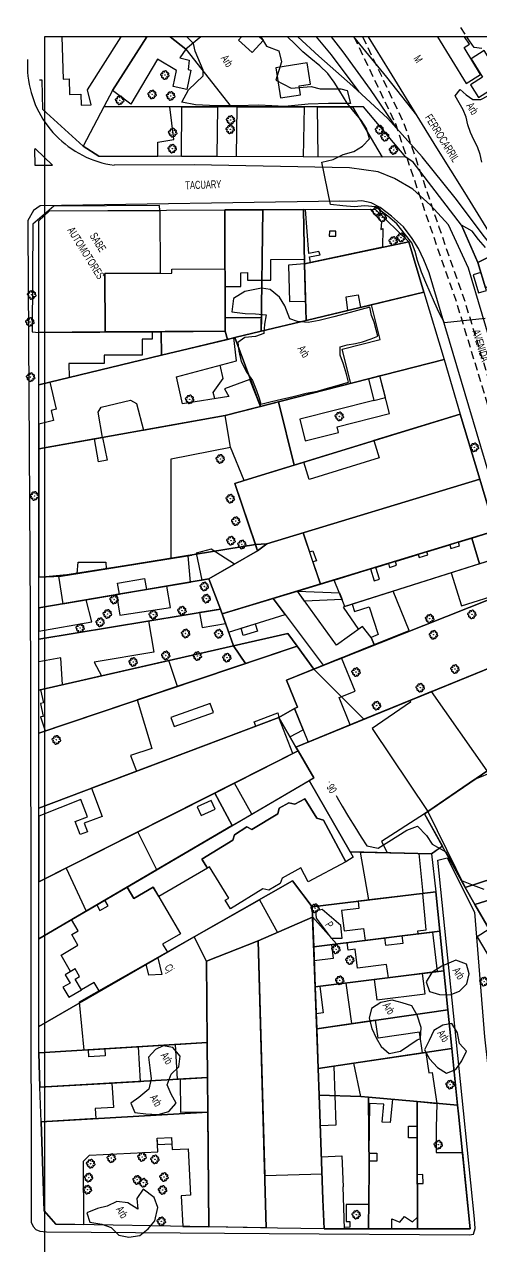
# Model space of a CAD drawing. Header units: millimetres. Extents: x 438774 to 440085, y 7202522 to 7203572.
# Drawn here: x 438777.4 to 438891.7, y 7203254.6 to 7203560 of the extents above; entities that cross this region are included whole.
import ezdxf

# ---------------------------------------------------------------- set-up
doc = ezdxf.new("R2010")
doc.units = ezdxf.units.MM
doc.linetypes.add('00', pattern=[10, 0, -10])
doc.linetypes.add('06', pattern=[3, 2, -1])
for name, color, linetype in [('0211', 255, 'Continuous'), ('0505', 1, 'Continuous'), ('0506', 1, 'Continuous'), ('0603', 1, 'Continuous'), ('0604', 7, 'Continuous'), ('0611', 30, 'Continuous'), ('0612', 7, 'Continuous'), ('0625', 7, 'Continuous'), ('0626', 7, 'Continuous'), ('0703', 6, 'Continuous'), ('0705', 242, 'Continuous'), ('0707', 7, 'Continuous'), ('0801', 10, 'Continuous'), ('0803', 160, 'Continuous'), ('0804', 170, 'Continuous'), ('0821', 10, 'Continuous'), ('0822', 7, 'Continuous'), ('0845', 10, 'Continuous'), ('0857', 255, 'Continuous'), ('0858', 7, 'Continuous'), ('1002', 3, 'Continuous'), ('1005', 3, 'Continuous'), ('1006', 3, 'Continuous'), ('1007', 3, 'Continuous'), ('curso de agua', 4, 'Continuous')]:
    doc.layers.add(name, color=color, linetype=linetype)
doc.styles.add('02', font='swissc.ttf')
doc.styles.get("Standard").update_dxf_attribs({"font": 'Arial.ttf'})
doc.linetypes.add('03', pattern='A,5,0,["I",Standard,S=2,R=0,X=0,Y=-1],0.1', length=5.1)

# ---------------------------------------------------------------- blocks, each defined once
blk = doc.blocks.new('09')
for p, q in [((-0.04, 0.01), (0.04, 0.01)), ((-0.02, 0.03), (0.02, 0.03)), ((0, 0.05), (0, 0.05)), ((-0.04, -0.01), (0.04, -0.01)), ((-0.02, -0.03), (0.02, -0.03))]:
    blk.add_line(p, q)
for points in [[(-0.61, 0.39), (-0.76, 0.34), (-0.88, 0.27), (-0.97, 0.13), (-1, 0), (-0.96, -0.15), (-0.88, -0.26), (-0.83, -0.31), (-0.73, -0.36), (-0.58, -0.38)], [(-0.12, 0.67), (-0.2, 0.77), (-0.32, 0.84), (-0.46, 0.87), (-0.62, 0.83), (-0.74, 0.77), (-0.81, 0.63), (-0.83, 0.49), (-0.83, 0.42), (-0.79, 0.32), (-0.69, 0.22), (-0.62, 0.16)], [(-0.41, 0.6), (-0.39, 0.72), (-0.35, 0.82), (-0.3, 0.88), (-0.18, 0.96), (-0.03, 1), (0.1, 0.96), (0.24, 0.87), (0.31, 0.75), (0.36, 0.62), (0.37, 0.55)], [(0.11, 0.66), (0.19, 0.71), (0.31, 0.78), (0.42, 0.81), (0.49, 0.81), (0.63, 0.78), (0.76, 0.7), (0.82, 0.58), (0.84, 0.41), (0.81, 0.28), (0.75, 0.16), (0.69, 0.06)], [(0.67, -0.42), (0.8, -0.38), (0.91, -0.29), (0.99, -0.14), (1.01, -0.01), (0.95, 0.14), (0.86, 0.24), (0.8, 0.29), (0.7, 0.32), (0.56, 0.34)], [(-0.14, -0.69), (-0.19, -0.75), (-0.3, -0.83), (-0.4, -0.87), (-0.48, -0.87), (-0.61, -0.83), (-0.74, -0.75), (-0.8, -0.63), (-0.83, -0.47), (-0.79, -0.33), (-0.7, -0.18), (-0.64, -0.12)], [(-0.38, -0.63), (-0.34, -0.76), (-0.26, -0.88), (-0.13, -0.97), (0.01, -1.01), (0.15, -0.97), (0.27, -0.88), (0.32, -0.83), (0.36, -0.73), (0.38, -0.57)], [(0.15, -0.7), (0.32, -0.83), (0.46, -0.87), (0.62, -0.85), (0.74, -0.79), (0.83, -0.66), (0.86, -0.52), (0.86, -0.45), (0.83, -0.34), (0.74, -0.24), (0.67, -0.18)]]:
    blk.add_lwpolyline(points)
blk.add_lwpolyline([(0, -0.05), (-0.05, 0), (0, 0.05), (0.05, 0)], close=True)

msp = doc.modelspace()

# ---------------------------------------------------------------- linework, layer by layer
msp.add_lwpolyline([(440081.59, 7203556.96), (438782.49, 7203556.96), (438782.49, 7202523.15), (440081.59, 7202523.15)], close=True)
at = {"layer": '0211', "linetype": '06', "flags": 128}
msp.add_lwpolyline([(438859.81, 7203556.96), (438864.48, 7203547.19), (438870.17, 7203535.26), (438878.94, 7203509.2), (438885.21, 7203491.37), (438891.82, 7203469.71), (438904.26, 7203427.29), (438917.25, 7203385.95), (438925.92, 7203356.29), (438936.62, 7203319.77)], dxfattribs=at)
at = {"layer": '0505', "linetype": 'Continuous', "flags": 128}
for points, elevation in [([(438892.59, 7203486.54), (438882.48, 7203485.49), (438881.16, 7203487.92), (438880, 7203490.51), (438878.87, 7203493.01), (438877.79, 7203495.55), (438876.75, 7203498.11), (438875.67, 7203501), (438875.16, 7203503.26), (438874.3, 7203505.42), (438872.73, 7203507.45), (438870.52, 7203510.23), (438868.28, 7203512.11), (438865.19, 7203514.44), (438862.57, 7203514.73), (438859.88, 7203514.48), (438857.06, 7203514.66), (438854, 7203515), (438851.78, 7203525.59), (438854.59, 7203526.3), (438857.14, 7203527.53), (438859.78, 7203528.28), (438861.94, 7203529.58), (438863.74, 7203531.45), (438862.97, 7203533.99), (438861.64, 7203536.13), (438859.79, 7203538.26), (438858.13, 7203540.36), (438856.29, 7203543.32), (438854.85, 7203545.59), (438853.28, 7203547.72), (438851.33, 7203549.64), (438849.07, 7203551.48), (438847.05, 7203553.19), (438845.1, 7203555.09), (438843.14, 7203557.04)], 85), ([(438892.68, 7203504.24), (438890.97, 7203506.29), (438889.36, 7203508.38), (438886.74, 7203509.82), (438890.81, 7203500.53), (438892.72, 7203494.23)], 85), ([(438855.39, 7203367.32), (438855.62, 7203366.84), (438856.86, 7203364.64), (438858.49, 7203361.98), (438860.04, 7203359.52), (438861.66, 7203356.93), (438863.02, 7203354.77), (438865.84, 7203354.17), (438868.53, 7203355.85), (438870.79, 7203357.27), (438873.01, 7203358.66), (438875.75, 7203359.7), (438877.95, 7203357.36), (438879.4, 7203355.19), (438882.76, 7203353.24), (438886.68, 7203346.11), (438889.61, 7203344.93), (438892.3, 7203343.93)], 90)]:
    msp.add_lwpolyline(points, dxfattribs=dict(at, elevation=elevation))
at = {"layer": '0505', "linetype": '00', "elevation": 90, "flags": 128}
msp.add_lwpolyline([(438853.6, 7203370.71), (438854.42, 7203369.33), (438855.39, 7203367.32)], dxfattribs=at)
at = {"layer": '0603', "linetype": 'Continuous', "flags": 128}
for points in [[(438778.2, 7203551.24), (438778.17, 7203550.21), (438778.17, 7203549.16), (438778.22, 7203548.12), (438778.32, 7203547.08), (438778.45, 7203546.06), (438778.63, 7203545.02), (438778.85, 7203544.01), (438779.11, 7203543), (438779.42, 7203542), (438779.76, 7203541.02), (438780.14, 7203540.05), (438780.56, 7203539.1), (438781.02, 7203538.17), (438781.52, 7203537.26)], [(438780.19, 7203528.97), (438779.95, 7203528.79), (438780.06, 7203524.85)], [(438781.36, 7203514.7), (438779.69, 7203513.53), (438778.32, 7203511.02), (438778.31, 7203509.09), (438778.96, 7203399.13), (438779.08, 7203260.69), (438779.61, 7203259.61), (438780.31, 7203258.84), (438781.27, 7203258.42), (438782.96, 7203258.28), (438838.6, 7203257.88)], [(438906.91, 7203437.83), (438906.38, 7203439.37), (438905.55, 7203441.65), (438888.42, 7203499.09), (438883.46, 7203509.95)], [(438932.35, 7203317.08), (438908.67, 7203397.13), (438878.65, 7203497.93), (438877.3, 7203501.23), (438875.93, 7203504)], [(438838.6, 7203257.88), (438888.72, 7203257.53)]]:
    msp.add_lwpolyline(points, dxfattribs=at)
at = {"layer": '0611', "linetype": 'Continuous', "flags": 128}
for points in [[(438781.52, 7203537.26), (438782.06, 7203536.36), (438782.64, 7203535.49), (438783.25, 7203534.64), (438783.89, 7203533.83), (438784.57, 7203533.04), (438785.27, 7203532.28), (438786.01, 7203531.54), (438786.78, 7203530.84), (438787.58, 7203530.17), (438788.41, 7203529.53), (438789.26, 7203528.93), (438790.13, 7203528.37), (438791.03, 7203527.83), (438791.95, 7203527.35), (438792.88, 7203526.89), (438793.84, 7203526.47), (438794.81, 7203526.1), (438795.8, 7203525.77), (438796.8, 7203525.47), (438797.8, 7203525.22), (438798.83, 7203525.02), (438799.85, 7203524.85)], [(438780.06, 7203524.85), (438784.47, 7203524.86), (438780.19, 7203528.97)], [(438883.46, 7203509.95), (438878.92, 7203514.82), (438874.57, 7203518.86), (438869.96, 7203521.51), (438865.89, 7203523.22), (438858.69, 7203524.16), (438819.89, 7203524.92), (438799.85, 7203524.85)], [(438875.93, 7203504), (438874.4, 7203506.52), (438872.23, 7203509.44), (438869.21, 7203512.08), (438866.39, 7203514.29), (438864.1, 7203515.41), (438861.77, 7203515.98), (438859.58, 7203515.81), (438856.27, 7203515.84), (438781.36, 7203514.7)], [(438887.18, 7203288.56), (438880.79, 7203351.15), (438883.13, 7203351.73), (438889.97, 7203338.15), (438892.49, 7203307.05), (438894.08, 7203292.91)], [(438888.72, 7203257.53), (438889.68, 7203257.7), (438890.09, 7203259.13), (438889.93, 7203261.54), (438887.18, 7203288.56)]]:
    msp.add_lwpolyline(points, dxfattribs=at)
at = {"layer": '0625', "linetype": '03', "flags": 128}
for points in [[(438996.11, 7203357.33), (438979.61, 7203377.56), (438957.44, 7203406.97), (438938.85, 7203435.12), (438911.64, 7203479.23), (438908.69, 7203483.53), (438903.22, 7203492.45), (438898.42, 7203499.53), (438892.43, 7203506.96), (438885.09, 7203516.71), (438876.89, 7203526.94), (438868.33, 7203536.55), (438859.51, 7203544.6), (438851.03, 7203552.09), (438845.79, 7203556.96)], [(438861.1, 7203543.15), (438854.19, 7203552.44), (438850.48, 7203556.96)], [(438870.75, 7203533.84), (438863.94, 7203543.79), (438857.09, 7203553.16), (438854.25, 7203556.96)], [(438875.52, 7203537.33), (438868.06, 7203546.83), (438859.79, 7203556.96)], [(438900.7, 7203496.39), (438894.22, 7203507.2), (438887.51, 7203518.03), (438880.53, 7203529.15), (438868.7, 7203548.46), (438863.48, 7203556.96)]]:
    msp.add_lwpolyline(points, dxfattribs=at)
at = {"layer": '0703', "linetype": 'Continuous', "flags": 128}
for points in [[(438840.73, 7203259.23), (438837.88, 7203259.27), (438823.52, 7203259.53), (438785.25, 7203260.21), (438782.36, 7203263.56), (438781.6, 7203285.79), (438781.3, 7203294.4), (438781.01, 7203302.99), (438781, 7203309.63), (438781.01, 7203331.5), (438781.01, 7203345.72), (438781.01, 7203364.2), (438781.01, 7203382.92), (438781.01, 7203393.64), (438781.01, 7203406.4), (438781.01, 7203414.22), (438781.01, 7203421.85), (438781.01, 7203453.96), (438781.02, 7203469.98), (438781.02, 7203483.05), (438781.02, 7203510.93), (438783.69, 7203513.4), (438827.5, 7203513.66), (438837.04, 7203513.71), (438847.17, 7203513.76), (438865.09, 7203513.87), (438873.56, 7203505.72), (438877.32, 7203493.1), (438882.34, 7203476.28), (438886.4, 7203462.65), (438891.26, 7203446.38), (438895.12, 7203433.45)], [(438885.94, 7203287.77), (438888.88, 7203259.04), (438875.73, 7203259.03), (438863.49, 7203259.02), (438852.35, 7203259.02), (438840.73, 7203259.23)]]:
    msp.add_lwpolyline(points, dxfattribs=at)
at = {"layer": '0705', "linetype": 'Continuous', "flags": 128}
for points in [[(438827.5, 7203513.66), (438827.62, 7203483.34), (438828.24, 7203481.32), (438811.72, 7203477.34), (438811.66, 7203483.24), (438781.02, 7203483.05), (438781.02, 7203510.93), (438783.69, 7203513.4)], [(438827.5, 7203513.66), (438837.04, 7203513.71), (438836.66, 7203483.34), (438830.03, 7203481.75), (438828.24, 7203481.32), (438827.62, 7203483.34)], [(438837.04, 7203513.71), (438847.17, 7203513.76), (438847.5, 7203500.23), (438847.84, 7203486.02), (438836.66, 7203483.34)], [(438847.17, 7203513.76), (438865.09, 7203513.87), (438873.56, 7203505.72), (438847.5, 7203500.23)], [(438847.5, 7203500.23), (438873.56, 7203505.72), (438877.32, 7203493.1), (438847.84, 7203486.02)], [(438830.03, 7203481.75), (438836.66, 7203483.34), (438847.84, 7203486.02), (438877.32, 7203493.1), (438882.34, 7203476.28), (438840.94, 7203465.69), (438836.42, 7203464.54)], [(438781.02, 7203483.05), (438811.66, 7203483.24), (438811.72, 7203477.34), (438781.02, 7203469.98)], [(438781.02, 7203469.98), (438811.72, 7203477.34), (438828.24, 7203481.32), (438830.03, 7203481.75), (438836.42, 7203464.54), (438827.66, 7203462.3), (438781.01, 7203453.96)], [(438840.94, 7203465.69), (438882.34, 7203476.28), (438886.4, 7203462.65), (438844.9, 7203449.89)], [(438781.01, 7203453.96), (438827.66, 7203462.3), (438836.42, 7203464.54), (438840.94, 7203465.69), (438844.9, 7203449.89), (438832.38, 7203446.03), (438830, 7203445.29), (438835.2, 7203430.07), (438786.61, 7203422.18), (438781.01, 7203421.85)], [(438844.9, 7203449.89), (438886.4, 7203462.65), (438891.26, 7203446.38), (438838.06, 7203430.19), (438835.2, 7203430.07), (438830, 7203445.29), (438832.38, 7203446.03)], [(438826.45, 7203413.91), (438823.57, 7203421.45), (438835.74, 7203428.47), (438835.2, 7203430.07), (438838.06, 7203430.19), (438891.26, 7203446.38), (438895.12, 7203433.45), (438826.91, 7203412.71), (438826.47, 7203413.87)], [(438826.88, 7203412.7), (438826.91, 7203412.71), (438895.12, 7203433.45), (438897.03, 7203427.03), (438899.53, 7203418.68), (438849.78, 7203398.93), (438845.6, 7203404.65), (438843.26, 7203407.79), (438829.69, 7203404.71)], [(438781.01, 7203421.85), (438786.61, 7203422.18), (438835.2, 7203430.07), (438835.74, 7203428.47), (438823.57, 7203421.45), (438781.01, 7203414.22)], [(438781.01, 7203414.22), (438823.57, 7203421.45), (438826.45, 7203413.91), (438781.01, 7203406.4)], [(438849.78, 7203398.93), (438899.53, 7203418.68), (438904.08, 7203403.41), (438862.31, 7203386.37)], [(438826.47, 7203413.87), (438826.88, 7203412.7), (438829.69, 7203404.71), (438781.01, 7203393.64), (438781.01, 7203406.4), (438826.45, 7203413.91)], [(438826.47, 7203413.87), (438826.91, 7203412.71), (438826.88, 7203412.7)], [(438781.01, 7203382.92), (438832.67, 7203400.3), (438829.69, 7203404.71), (438843.26, 7203407.79), (438845.6, 7203404.65), (438849.78, 7203398.93), (438862.31, 7203386.37), (438845.31, 7203379.44), (438841.02, 7203386.85), (438781.01, 7203364.2)], [(438781.01, 7203393.64), (438829.69, 7203404.71), (438832.67, 7203400.3), (438781.01, 7203382.92)], [(438845.31, 7203379.44), (438862.31, 7203386.37), (438904.08, 7203403.41), (438909.64, 7203384.72), (438877.5, 7203362.77), (438881.95, 7203354.7), (438879.23, 7203352.79), (438858.84, 7203353.28), (438848.6, 7203371.06), (438849.78, 7203371.75), (438845.88, 7203378.48)], [(438781.01, 7203364.2), (438841.02, 7203386.85), (438845.31, 7203379.44), (438845.88, 7203378.48), (438825, 7203367.93), (438781.01, 7203345.72)], [(438909.64, 7203384.72), (438918.65, 7203354.41), (438920.12, 7203349.47), (438893.76, 7203341.22), (438895.91, 7203334.67), (438922.15, 7203342.68), (438925.01, 7203333.04), (438907.19, 7203319.7), (438903.59, 7203317.01), (438895.75, 7203330.34), (438893.61, 7203333.96), (438890.02, 7203340.06), (438887.65, 7203344.35), (438881.9, 7203354.78), (438877.5, 7203362.77)], [(438825, 7203367.93), (438845.88, 7203378.48), (438849.78, 7203371.75), (438848.6, 7203371.06), (438858.84, 7203353.28), (438879.23, 7203352.79), (438880.26, 7203343.25), (438849.39, 7203339.52), (438844.47, 7203345.96), (438819.84, 7203331.97), (438781, 7203309.63), (438781.01, 7203331.5), (438829.37, 7203359.81)], [(438781.01, 7203345.72), (438825, 7203367.93), (438829.37, 7203359.81), (438781.01, 7203331.5)], [(438781, 7203309.63), (438819.84, 7203331.97), (438844.47, 7203345.96), (438849.39, 7203339.52), (438849.48, 7203336.96), (438835.86, 7203330.97), (438822.92, 7203325.9), (438823.1, 7203305.61), (438781.01, 7203302.99)], [(438849.39, 7203339.52), (438880.26, 7203343.25), (438881.26, 7203333.44), (438849.76, 7203329.5), (438849.48, 7203336.96)], [(438849.76, 7203329.5), (438881.26, 7203333.44), (438882.28, 7203323.53), (438850.13, 7203319.47)], [(438835.86, 7203330.97), (438837.88, 7203259.27), (438823.52, 7203259.53), (438823.26, 7203288.17), (438823.18, 7203296.86), (438823.1, 7203305.61), (438822.92, 7203325.9)], [(438850.13, 7203319.47), (438882.28, 7203323.53), (438883.27, 7203313.8), (438850.51, 7203309.04)], [(438850.51, 7203309.04), (438883.27, 7203313.8), (438884.27, 7203304.06), (438859.83, 7203300.44), (438850.88, 7203299.11)], [(438781.01, 7203302.99), (438823.1, 7203305.61), (438823.18, 7203296.86), (438781.3, 7203294.4)], [(438850.88, 7203299.11), (438859.83, 7203300.44), (438884.27, 7203304.06), (438885.72, 7203289.93), (438875.63, 7203290.83), (438863.5, 7203291.91), (438861.51, 7203292.09), (438851.13, 7203292.43)], [(438781.3, 7203294.4), (438823.18, 7203296.86), (438823.26, 7203288.17), (438781.6, 7203285.79)], [(438781.6, 7203285.79), (438823.26, 7203288.17), (438823.52, 7203259.53), (438785.25, 7203260.21), (438782.36, 7203263.56)]]:
    msp.add_lwpolyline(points, close=True, dxfattribs=at)
for points in [[(438840.73, 7203259.23), (438837.88, 7203259.27), (438835.86, 7203330.97), (438849.48, 7203336.96), (438849.76, 7203329.5), (438850.13, 7203319.47), (438850.51, 7203309.04), (438850.88, 7203299.11), (438851.13, 7203292.43), (438852.08, 7203266.39)], [(438852.08, 7203266.39), (438851.13, 7203292.43), (438861.51, 7203292.09), (438863.5, 7203291.91), (438863.63, 7203273.69)], [(438863.63, 7203273.69), (438863.5, 7203291.91), (438875.63, 7203290.83), (438875.66, 7203281.28)], [(438875.66, 7203281.28), (438875.63, 7203290.83), (438885.72, 7203289.93), (438885.94, 7203287.77)], [(438885.94, 7203287.77), (438888.88, 7203259.04), (438875.73, 7203259.03), (438875.66, 7203281.27)], [(438875.66, 7203281.27), (438875.73, 7203259.03), (438863.49, 7203259.02), (438863.63, 7203273.69)], [(438863.63, 7203273.69), (438863.49, 7203259.02), (438852.35, 7203259.02), (438852.08, 7203266.39)], [(438852.08, 7203266.39), (438852.35, 7203259.02), (438840.73, 7203259.23)]]:
    msp.add_lwpolyline(points, dxfattribs=at)
at = {"layer": '0707', "linetype": 'Continuous', "flags": 128}
for points in [[(438808.05, 7203556.96), (438799.46, 7203543.55), (438797.28, 7203539.43), (438792.09, 7203529.62)], [(438821.54, 7203556.96), (438817.76, 7203553.83), (438813.84, 7203556.96)], [(438817.76, 7203553.83), (438829.12, 7203539.42)], [(438872.83, 7203526.82), (438796.04, 7203527.13), (438792.09, 7203529.62), (438782.02, 7203538.8), (438781.87, 7203546.08), (438781.22, 7203546.1)], [(438890.81, 7203500.53), (438886.74, 7203509.82), (438874.66, 7203525.62), (438872.83, 7203526.82), (438862.21, 7203539.4), (438829.12, 7203539.42), (438797.28, 7203539.43)], [(438840.73, 7203259.23), (438823.52, 7203259.53), (438785.25, 7203260.21), (438782.36, 7203263.56), (438781.6, 7203285.79), (438781.3, 7203294.4), (438781.01, 7203302.99), (438781.01, 7203331.5), (438781.01, 7203345.72), (438781.01, 7203364.2), (438781.01, 7203382.92), (438781.01, 7203393.64), (438781.01, 7203406.4), (438781.01, 7203414.22), (438781.01, 7203421.85), (438781.01, 7203453.96), (438781.02, 7203469.98), (438781.02, 7203483.05), (438781.02, 7203510.93), (438783.69, 7203513.4), (438827.5, 7203513.66), (438847.17, 7203513.76), (438865.09, 7203513.87), (438873.56, 7203505.72), (438877.32, 7203493.1), (438882.34, 7203476.28), (438886.4, 7203462.65), (438891.26, 7203446.38), (438895.12, 7203433.45)], [(438827.5, 7203513.66), (438827.62, 7203483.34), (438781.02, 7203483.05)], [(438847.84, 7203486.02), (438847.5, 7203500.23), (438847.17, 7203513.76)], [(438847.5, 7203500.23), (438873.56, 7203505.72)], [(438897.44, 7203496.39), (438893.27, 7203501.74), (438890.81, 7203500.53), (438892.72, 7203494.23)], [(438877.32, 7203493.1), (438847.84, 7203486.02), (438828.24, 7203481.32), (438781.02, 7203469.98)], [(438827.62, 7203483.34), (438828.24, 7203481.32)], [(438882.34, 7203476.28), (438827.66, 7203462.3), (438781.01, 7203453.96)], [(438825.08, 7203466.51), (438824.66, 7203468.06), (438827.09, 7203471.55), (438826.34, 7203474.85)], [(438832.38, 7203446.03), (438828.94, 7203454.38), (438827.66, 7203462.3)], [(438835.74, 7203428.47), (438830, 7203445.29), (438832.38, 7203446.03), (438886.4, 7203462.65)], [(438823.57, 7203421.45), (438835.74, 7203428.47), (438838.06, 7203430.19), (438891.26, 7203446.38)], [(438895.12, 7203433.45), (438845.67, 7203418.35)], [(438781.01, 7203421.85), (438786.61, 7203422.18), (438819.29, 7203427.36)], [(438897.03, 7203427.03), (438857.1, 7203414.4), (438860.92, 7203408.84)], [(438781.01, 7203414.22), (438823.57, 7203421.45), (438826.45, 7203413.91)], [(438781.01, 7203406.4), (438826.45, 7203413.91), (438829.69, 7203404.71)], [(438781.01, 7203382.92), (438845.6, 7203404.65), (438843.26, 7203407.79), (438829.69, 7203404.71), (438781.01, 7203393.64)], [(438845.31, 7203379.44), (438904.08, 7203403.41)], [(438781.01, 7203331.5), (438849.78, 7203371.75), (438845.88, 7203378.48), (438845.31, 7203379.44), (438841.02, 7203386.85), (438781.01, 7203364.2)], [(438890.02, 7203340.06), (438887.65, 7203344.35), (438877.5, 7203362.77), (438909.64, 7203384.72)], [(438845.88, 7203378.48), (438781.01, 7203345.72)], [(438887.65, 7203344.35), (438918.65, 7203354.41)], [(438925.01, 7203333.04), (438907.19, 7203319.7), (438903.59, 7203317.01), (438893.61, 7203333.96), (438890.02, 7203340.06), (438920.12, 7203349.47)], [(438791.11, 7203315.65), (438819.84, 7203331.97), (438844.47, 7203345.96), (438849.39, 7203339.52), (438849.76, 7203329.5), (438850.13, 7203319.47), (438850.51, 7203309.04), (438850.88, 7203299.11), (438852.08, 7203266.39)], [(438885.94, 7203287.77), (438885.72, 7203289.93), (438884.27, 7203304.06), (438883.27, 7203313.8), (438882.28, 7203323.53), (438881.26, 7203333.44), (438880.26, 7203343.25), (438849.39, 7203339.52)], [(438837.88, 7203259.27), (438835.86, 7203330.97), (438849.48, 7203336.96)], [(438849.76, 7203329.5), (438881.26, 7203333.44)], [(438823.52, 7203259.53), (438823.26, 7203288.17), (438823.18, 7203296.86), (438823.1, 7203305.61), (438822.92, 7203325.9), (438819.84, 7203331.97)], [(438850.13, 7203319.47), (438882.28, 7203323.53)], [(438850.51, 7203309.04), (438883.27, 7203313.8)], [(438823.1, 7203305.61), (438781.01, 7203302.99)], [(438850.88, 7203299.11), (438859.83, 7203300.44), (438884.27, 7203304.06)], [(438885.72, 7203289.93), (438875.63, 7203290.83), (438861.51, 7203292.09), (438859.83, 7203300.44)], [(438781.3, 7203294.4), (438823.18, 7203296.86)], [(438875.66, 7203281.28), (438875.63, 7203290.83)], [(438781.6, 7203285.79), (438823.26, 7203288.17)], [(438852.08, 7203266.39), (438852.35, 7203259.02), (438875.73, 7203259.03), (438888.88, 7203259.04), (438885.94, 7203287.77)], [(438875.73, 7203259.03), (438875.66, 7203281.27)], [(438863.54, 7203265.12), (438857.86, 7203265.11), (438857.87, 7203260.83), (438858.82, 7203260.83), (438858.82, 7203259.42), (438857.48, 7203259.37)], [(438852.35, 7203259.02), (438840.73, 7203259.23)]]:
    msp.add_lwpolyline(points, dxfattribs=at)
at = {"layer": '0801', "linetype": 'Continuous', "flags": 128}
for points in [[(438810.01, 7203560.02)], [(438813.82, 7203539.42), (438797.28, 7203539.43), (438792.09, 7203529.62), (438796.04, 7203527.13), (438810.75, 7203527.08), (438810.76, 7203530.58), (438814.82, 7203531.26), (438813.82, 7203539.42)], [(438825.71, 7203539.42), (438825.53, 7203527.01), (438816.72, 7203527.05), (438816.79, 7203539.43), (438825.71, 7203539.42)], [(438847.36, 7203539.41), (438847.16, 7203526.92), (438830.42, 7203526.99), (438830.61, 7203539.42), (438847.36, 7203539.41)], [(438859.44, 7203539.41), (438866.85, 7203526.84), (438850.88, 7203526.91), (438850.74, 7203539.41), (438859.44, 7203539.41)], [(438847.17, 7203513.76), (438827.5, 7203513.66), (438827.58, 7203494.53), (438831.57, 7203494.55), (438831.56, 7203497.98), (438833.23, 7203497.99), (438833.23, 7203496.08), (438839.08, 7203496.1), (438839.06, 7203501.3), (438847.47, 7203501.33), (438847.17, 7203513.76)], [(438847.74, 7203513.77), (438863.87, 7203513.86), (438866.71, 7203510.67), (438866.52, 7203508.79), (438867.03, 7203509), (438866.98, 7203504.33), (438848.98, 7203500.54), (438848.72, 7203501.95), (438851.35, 7203502.45), (438851.03, 7203503.24), (438848.57, 7203502.78), (438847.74, 7203513.77)], [(438855.31, 7203507.09), (438855.32, 7203508.37), (438853.72, 7203508.39), (438853.66, 7203507.11), (438855.31, 7203507.09)], [(438877.32, 7203493.1), (438873.56, 7203505.72), (438847.5, 7203500.23), (438847.84, 7203486.02), (438858.29, 7203488.53), (438857.85, 7203491.94), (438860.84, 7203492.45), (438861.47, 7203489.29), (438877.32, 7203493.1)], [(438897.44, 7203496.39), (438892.72, 7203494.23), (438890.81, 7203500.53), (438893.27, 7203501.74), (438897.44, 7203496.39)], [(438827.62, 7203483.34), (438797.64, 7203483.16), (438797.56, 7203497.76), (438814.28, 7203497.86), (438814.27, 7203498.83), (438827.56, 7203498.91), (438827.62, 7203483.34)], [(438847.72, 7203490.87), (438847.5, 7203500.23), (438843.49, 7203499.9), (438843.69, 7203490.77), (438847.72, 7203490.87)], [(438877.32, 7203493.1), (438882.34, 7203476.28), (438859.05, 7203470.32), (438856.87, 7203478.87), (438866.4, 7203481.32), (438864.19, 7203489.95), (438877.32, 7203493.1)], [(438828.24, 7203481.32), (438827.62, 7203483.34), (438827.6, 7203486.78), (438836.73, 7203486.82), (438836.66, 7203483.34), (438828.24, 7203481.32)], [(438781.02, 7203469.98), (438781.02, 7203483.05), (438809.34, 7203483.23), (438809.36, 7203481.35), (438806.89, 7203481.34), (438806.91, 7203477.39), (438797.36, 7203477.34), (438797.37, 7203475.3), (438788.51, 7203475.25), (438788.61, 7203471.79), (438781.02, 7203469.98)], [(438827.62, 7203483.34), (438828.24, 7203481.32), (438811.72, 7203477.34), (438811.66, 7203483.24), (438827.62, 7203483.34)], [(438829.8, 7203481.69), (438783.75, 7203470.64), (438785.38, 7203463.84), (438784.09, 7203463.53), (438784.7, 7203461.03), (438781.02, 7203460.12), (438781.01, 7203453.96), (438796.99, 7203456.82), (438795.86, 7203463.13), (438796.59, 7203464.36), (438803.94, 7203466.15), (438805.44, 7203465.32), (438807.18, 7203458.64), (438827.66, 7203462.3), (438836.42, 7203464.54), (438833.82, 7203471.31), (438827.44, 7203468.98), (438828.56, 7203467.07), (438816.94, 7203465.22), (438815.42, 7203471.99), (438830.49, 7203475.94), (438829.8, 7203481.69)], [(438832.38, 7203446.03), (438828.94, 7203454.38), (438827.66, 7203462.3), (438863.43, 7203471.44), (438864.81, 7203466.07), (438846.29, 7203461.34), (438847.66, 7203455.94), (438856, 7203458.07), (438855.64, 7203459.48), (438868.71, 7203462.82), (438866.32, 7203472.18), (438882.34, 7203476.28), (438886.4, 7203462.65), (438832.38, 7203446.03)], [(438866.32, 7203472.18), (438863.43, 7203471.44), (438864.81, 7203466.07), (438867.69, 7203466.82), (438866.32, 7203472.18)], [(438828.94, 7203454.38), (438827.66, 7203462.3), (438796.99, 7203456.82), (438798.11, 7203451.13), (438795.97, 7203450.75), (438794.95, 7203456.45), (438781.01, 7203453.96), (438781.01, 7203421.85), (438790.6, 7203422.81), (438790.91, 7203425.68), (438797.82, 7203425.62), (438797.91, 7203423.97), (438814.09, 7203426.53), (438814.14, 7203451.44), (438828.94, 7203454.38)], [(438830, 7203445.29), (438835.74, 7203428.47), (438838.06, 7203430.19), (438891.26, 7203446.38), (438886.4, 7203462.65), (438864.81, 7203456.01), (438866.13, 7203451.7), (438848.63, 7203446.31), (438847.31, 7203450.62), (438830, 7203445.29)], [(438851.46, 7203420.12), (438895.12, 7203433.45), (438891.26, 7203446.38), (438847.11, 7203432.95), (438848.73, 7203428.2), (438849.58, 7203428.49), (438850.42, 7203425.99), (438849.56, 7203425.7), (438851.46, 7203420.12)], [(438838.06, 7203430.19), (438835.74, 7203428.47), (438823.57, 7203421.45), (438826.45, 7203413.91), (438826.88, 7203412.7), (438845.67, 7203418.35), (438851.46, 7203420.12), (438847.11, 7203432.95), (438838.06, 7203430.19)], [(438854.88, 7203421.16), (438863.95, 7203423.94), (438864.84, 7203421), (438866.17, 7203421.41), (438865.29, 7203424.34), (438868.44, 7203425.31), (438868.74, 7203424.34), (438870.48, 7203424.87), (438870.18, 7203425.84), (438875.9, 7203427.58), (438876.15, 7203426.79), (438878.33, 7203427.45), (438878.08, 7203428.25), (438883.8, 7203430), (438884.08, 7203429.06), (438886.22, 7203429.72), (438885.93, 7203430.65), (438889.26, 7203431.66), (438891.23, 7203425.2), (438857.57, 7203414.55), (438854.88, 7203421.16)], [(438820.36, 7203427.92), (438821.77, 7203421.14), (438823.57, 7203421.45), (438829.99, 7203425.16), (438824.12, 7203428.85), (438820.36, 7203427.92)], [(438818.34, 7203427.21), (438785.97, 7203422.13), (438787.06, 7203415.25), (438801.2, 7203417.65), (438800.74, 7203420.38), (438807.49, 7203421.53), (438807.95, 7203418.8), (438818.92, 7203420.66), (438818.34, 7203427.21)], [(438894.21, 7203426.14), (438884.14, 7203422.95), (438886.75, 7203414.69), (438896.82, 7203417.88), (438894.21, 7203426.14)], [(438813, 7203419.66), (438800.46, 7203417.53), (438801.33, 7203412.39), (438813.92, 7203414.3), (438813, 7203419.66)], [(438792.86, 7203416.23), (438781.01, 7203414.22), (438781.01, 7203408.37), (438794.33, 7203410.72), (438792.86, 7203416.23)], [(438826.88, 7203412.7), (438828.46, 7203408.18), (438842.61, 7203412.54), (438839.62, 7203416.53), (438826.88, 7203412.7)], [(438839.62, 7203416.53), (438852.11, 7203399.88), (438864.85, 7203405.03), (438864.11, 7203406.84), (438861.92, 7203409.57), (438855.5, 7203404.92), (438845.67, 7203418.35), (438839.62, 7203416.53)], [(438845.67, 7203418.35), (438856.18, 7203417.96), (438856.87, 7203416.27), (438847.47, 7203415.89), (438845.67, 7203418.35)], [(438864.11, 7203406.84), (438864.85, 7203405.03), (438873.61, 7203408.6), (438869.66, 7203418.37), (438859.38, 7203415.11), (438859.94, 7203413.32), (438863.62, 7203414.49), (438865.88, 7203407.55), (438864.11, 7203406.84)], [(438826.45, 7203413.91), (438821.24, 7203413.05), (438821.86, 7203409.33), (438827.71, 7203410.33), (438826.45, 7203413.91)], [(438781.01, 7203406.4), (438808.49, 7203410.95), (438809.79, 7203403.12), (438794.91, 7203400.66), (438796.73, 7203397.22), (438786.97, 7203394.99), (438786.51, 7203401.71), (438781.01, 7203400.74), (438781.01, 7203406.4)], [(438831.59, 7203409.14), (438835.15, 7203410.24), (438835.71, 7203408.41), (438832.15, 7203407.31), (438831.59, 7203409.14)], [(438843.26, 7203407.79), (438845.6, 7203404.65), (438832.67, 7203400.3), (438829.69, 7203404.71), (438843.26, 7203407.79)], [(438844.95, 7203389.11), (438845.7, 7203389.41), (438842.95, 7203396.15), (438849.78, 7203398.93), (438845.6, 7203404.65), (438805.62, 7203391.2), (438809.28, 7203379.07), (438803.99, 7203377.31), (438805.42, 7203373.41), (438835.29, 7203384.69), (438834.89, 7203385.74), (438840.75, 7203387.96), (438841.02, 7203386.85), (438844.95, 7203389.11)], [(438782.64, 7203383.47), (438815.71, 7203394.59), (438813.5, 7203401.03), (438781.43, 7203393.74), (438782.18, 7203390.45), (438781.42, 7203390.28), (438782.15, 7203387.08), (438781.46, 7203386.96), (438782.64, 7203383.47)], [(438848.38, 7203380.69), (438858.89, 7203384.98), (438856.11, 7203391.8), (438860.15, 7203393.44), (438856.75, 7203401.76), (438842.95, 7203396.15), (438845.7, 7203389.41), (438844.95, 7203389.11), (438848.38, 7203380.69)], [(438878.31, 7203363.33), (438893.14, 7203373.46), (438879.25, 7203393.29), (438873.76, 7203391.05), (438873.93, 7203390.61), (438864.36, 7203384.04), (438878.31, 7203363.33)], [(438823.9, 7203390.31), (438814.06, 7203386.79), (438814.86, 7203384.54), (438824.71, 7203388.06), (438823.9, 7203390.31)], [(438844.95, 7203389.11), (438841.02, 7203386.85), (438843.82, 7203382.02), (438847.15, 7203383.7), (438844.95, 7203389.11)], [(438841.02, 7203386.85), (438794.22, 7203369.19), (438796.89, 7203362.11), (438792.39, 7203360.42), (438793.2, 7203358.27), (438791.34, 7203357.57), (438790.12, 7203360.81), (438793.23, 7203361.98), (438791.58, 7203366.36), (438781, 7203362.13), (438781.01, 7203345.72), (438844.54, 7203377.8), (438841.02, 7203386.85)], [(438905.06, 7203381.59), (438898.46, 7203377.08), (438899.82, 7203375.36), (438890, 7203371.31), (438878.31, 7203363.33), (438887.65, 7203344.35), (438918.65, 7203354.41), (438911.69, 7203377.84), (438906.86, 7203376.41), (438905.06, 7203381.59)], [(438825, 7203367.93), (438829.37, 7203359.81), (438834.32, 7203362.7), (438829.97, 7203370.44), (438825, 7203367.93)], [(438824.1, 7203366.09), (438820.63, 7203364.51), (438821.62, 7203362.35), (438825.1, 7203363.9), (438824.1, 7203366.09)], [(438821.8, 7203351.45), (438829.56, 7203356.19), (438829.95, 7203357.49), (438833, 7203359.52), (438834.29, 7203358.87), (438840.77, 7203362.71), (438841.15, 7203364.19), (438843.54, 7203365.53), (438845.02, 7203365.2), (438847.55, 7203366.52), (438850.56, 7203361.63), (438852.19, 7203361.18), (438857.77, 7203350.77), (438848.41, 7203345.75), (438846.55, 7203349.21), (438841.86, 7203346.7), (438841.34, 7203345.32), (438838.52, 7203343.71), (438837.07, 7203344.01), (438828.98, 7203339), (438827.65, 7203341.14), (438828.57, 7203341.7), (438823.74, 7203349.48), (438823.22, 7203349.14), (438821.8, 7203351.45)], [(438868.1, 7203353.08), (438879.23, 7203352.79), (438881.95, 7203354.71), (438877.5, 7203362.77), (438866.75, 7203355.81), (438868.1, 7203353.08)], [(438810.52, 7203348.77), (438805.82, 7203358.25), (438787.87, 7203349.18), (438792.89, 7203338.45), (438810.52, 7203348.77)], [(438861.42, 7203353.14), (438876.02, 7203352.87), (438877.01, 7203342.86), (438863.51, 7203341.23), (438861.42, 7203353.14)], [(438918.65, 7203354.41), (438887.65, 7203344.35), (438890.02, 7203340.06), (438919.94, 7203349.42), (438918.65, 7203354.41)], [(438919.94, 7203349.42), (438890.02, 7203340.06), (438893.61, 7203333.96), (438895.91, 7203334.67), (438894.52, 7203336.38), (438893.82, 7203337.9), (438898, 7203339.23), (438897.67, 7203340.26), (438898.83, 7203340.63), (438899.78, 7203337.6), (438901.31, 7203338.08), (438901.81, 7203336.47), (438909.6, 7203338.85), (438909.11, 7203340.47), (438914.28, 7203342.06), (438914.37, 7203341.77), (438921.75, 7203344.02), (438919.94, 7203349.42)], [(438789.22, 7203336.3), (438795.5, 7203339.98), (438796.31, 7203338.58), (438798.39, 7203339.79), (438797.57, 7203341.19), (438803.12, 7203344.44), (438804.77, 7203341.62), (438809.62, 7203344.46), (438816.45, 7203332.77), (438811.94, 7203330.14), (438813.2, 7203328.2), (438796.13, 7203318.49), (438794.86, 7203320.59), (438791.73, 7203318.76), (438790.15, 7203321.45), (438791.2, 7203322.07), (438790.09, 7203323.99), (438788.97, 7203323.34), (438786.58, 7203327.42), (438790.82, 7203329.91), (438789.27, 7203332.56), (438790.87, 7203333.49), (438789.22, 7203336.3)], [(438877.01, 7203342.86), (438860.85, 7203340.91), (438861.07, 7203339.11), (438856.74, 7203338.59), (438857.35, 7203333.5), (438862.23, 7203334.1), (438862.59, 7203331.1), (438875.86, 7203332.77), (438875.77, 7203333.53), (438877.86, 7203333.79), (438877.01, 7203342.86)], [(438849.76, 7203329.5), (438855.5, 7203330.22), (438849.49, 7203336.97), (438849.76, 7203329.5)], [(438858.12, 7203330.55), (438867.48, 7203331.72), (438867.7, 7203329.91), (438872.12, 7203330.46), (438871.89, 7203332.27), (438879.42, 7203333.21), (438880.66, 7203323.33), (438868.42, 7203321.78), (438868, 7203325.12), (438860.75, 7203324.21), (438860.15, 7203328.94), (438858.35, 7203328.71), (438858.12, 7203330.55)], [(438903.59, 7203317.01), (438893.61, 7203333.96), (438890.62, 7203331.99), (438894.09, 7203326.06), (438895.05, 7203311.47), (438903.59, 7203317.01)], [(438819.84, 7203331.97), (438791.11, 7203315.65), (438792.27, 7203303.69), (438823.1, 7203305.61), (438822.92, 7203325.9), (438819.84, 7203331.97)], [(438849.76, 7203329.5), (438854.2, 7203330.05), (438854.62, 7203326.62), (438849.89, 7203325.98), (438849.76, 7203329.5)], [(438876.95, 7203322.86), (438864.9, 7203321.33), (438865.55, 7203316.26), (438877.59, 7203317.76), (438876.95, 7203322.86)], [(438850.51, 7203309.04), (438859.33, 7203310.32), (438857.86, 7203320.45), (438851.31, 7203319.62), (438852.14, 7203313.02), (438850.38, 7203312.76), (438850.51, 7203309.04)], [(438850.88, 7203299.11), (438877, 7203302.98), (438876.23, 7203308.21), (438865.91, 7203306.68), (438865.24, 7203311.18), (438850.51, 7203309.04), (438850.88, 7203299.11)], [(438823.1, 7203305.61), (438823.18, 7203296.86), (438815.73, 7203296.43), (438815.22, 7203305.12), (438823.1, 7203305.61)], [(438781.3, 7203294.4), (438806.49, 7203295.88), (438805.99, 7203304.54), (438797.52, 7203304.01), (438797.63, 7203302.28), (438793.56, 7203302.02), (438793.45, 7203303.76), (438781.01, 7203302.99), (438781.3, 7203294.4)], [(438859.83, 7203300.44), (438877.81, 7203303.1), (438878.56, 7203298), (438879.34, 7203298.13), (438880.51, 7203290.39), (438861.51, 7203292.09), (438859.83, 7203300.44)], [(438850.88, 7203299.11), (438851.4, 7203284.88), (438855.39, 7203285.02), (438854.85, 7203299.71), (438850.88, 7203299.11)], [(438823.18, 7203296.86), (438823.26, 7203288.17), (438816.56, 7203288.11), (438816.48, 7203296.47), (438823.18, 7203296.86)], [(438781.3, 7203294.4), (438799.31, 7203295.46), (438799.67, 7203289.33), (438795.13, 7203289.07), (438795.26, 7203286.57), (438781.6, 7203285.79), (438781.3, 7203294.4)], [(438823.52, 7203259.53), (438823.26, 7203288.17), (438781.6, 7203285.79), (438782.36, 7203263.56), (438785.25, 7203260.21), (438792.31, 7203260.08), (438792.17, 7203275.93), (438793.71, 7203277.45), (438810.83, 7203278.31), (438810.66, 7203281.7), (438814.22, 7203281.88), (438814.37, 7203278.85), (438818.36, 7203279.05), (438818.94, 7203267.41), (438816.63, 7203267.3), (438817, 7203259.65), (438823.52, 7203259.53)]]:
    msp.add_lwpolyline(points, close=True, dxfattribs=at)
for points in [[(438808.05, 7203556.96), (438799.46, 7203543.55), (438797.28, 7203539.43), (438792.09, 7203529.62), (438782.02, 7203538.8), (438781.87, 7203546.08), (438781.22, 7203546.1)], [(438786.77, 7203556.96), (438787.12, 7203546.37), (438788.6, 7203546.42), (438788.73, 7203542.48), (438791.54, 7203542.57), (438791.62, 7203539.85), (438794.13, 7203539.93), (438793.23, 7203543.64), (438801.6, 7203556.96)], [(438813.84, 7203556.96), (438817.76, 7203553.83), (438816.3, 7203551.65), (438818.63, 7203551.06), (438818.4, 7203548.77), (438819.08, 7203548.59), (438818.05, 7203543.76), (438814.62, 7203544.52), (438815.44, 7203548.49), (438810.68, 7203551.38), (438804.07, 7203540.1), (438799.46, 7203543.55), (438808.05, 7203556.96)], [(438863.68, 7203290.39), (438863.55, 7203277.92), (438865.53, 7203277.91), (438865.51, 7203275.95), (438863.65, 7203275.97), (438863.63, 7203273.69)], [(438875.66, 7203281.28), (438875.66, 7203281.75), (438873.48, 7203281.74), (438873.47, 7203284.69), (438875.65, 7203284.71), (438875.63, 7203290.83), (438869.42, 7203291.38), (438868.9, 7203285.57), (438866.91, 7203285.67), (438867.33, 7203290.23), (438863.68, 7203290.39)], [(438875.66, 7203281.28), (438875.63, 7203290.83), (438880.51, 7203290.39), (438880.41, 7203284.28)], [(438880.41, 7203284.28), (438880.4, 7203278.08), (438886.93, 7203278.13), (438888.88, 7203259.04), (438875.73, 7203259.03), (438875.69, 7203270.33), (438877.1, 7203270.34), (438877.06, 7203272.57), (438875.69, 7203272.54), (438875.66, 7203281.27)], [(438863.63, 7203273.69), (438863.49, 7203259.02), (438869.26, 7203259.03), (438869.26, 7203261.51), (438871.32, 7203260.69), (438872.49, 7203262.08), (438874.47, 7203260.75), (438875.72, 7203261.98), (438875.66, 7203281.27)], [(438852.08, 7203266.39), (438851.69, 7203277.05), (438856.82, 7203277.24), (438857.11, 7203269.57)], [(438852.08, 7203266.39), (438852.35, 7203259.02), (438857.5, 7203259.02), (438857.11, 7203269.57)]]:
    msp.add_lwpolyline(points, dxfattribs=at)
at = {"layer": '0803', "linetype": 'Continuous', "flags": 128}
for points in [[(438781.02, 7203483.05), (438781.02, 7203510.93), (438783.69, 7203513.4), (438811.25, 7203513.56), (438811.23, 7203514.76), (438784.81, 7203514.62), (438779.51, 7203510.13), (438779.39, 7203483.18), (438781.02, 7203483.05)], [(438892.92, 7203493.55), (438891.57, 7203498.01), (438889.61, 7203497.42), (438890.96, 7203492.96), (438892.92, 7203493.55)], [(438897.03, 7203427.03), (438891.23, 7203425.2), (438889.26, 7203431.66), (438895.12, 7203433.45), (438897.03, 7203427.03)], [(438852.19, 7203361.18), (438850.56, 7203361.63), (438847.55, 7203366.52), (438845.02, 7203365.2), (438843.54, 7203365.53), (438841.15, 7203364.19), (438840.77, 7203362.71), (438834.29, 7203358.87), (438833, 7203359.52), (438829.95, 7203357.49), (438829.56, 7203356.19), (438821.8, 7203351.45), (438823.22, 7203349.14), (438811.02, 7203342.06), (438809.62, 7203344.46), (438804.77, 7203341.62), (438803.12, 7203344.44), (438848.6, 7203371.06), (438859.61, 7203351.95), (438857.77, 7203350.77), (438852.19, 7203361.18)], [(438856.89, 7203331.68), (438856.55, 7203334.86), (438851.9, 7203338.8), (438850.18, 7203338.45), (438850.35, 7203336.65), (438854.15, 7203331.71), (438856.89, 7203331.68)], [(438791.73, 7203318.76), (438790.15, 7203321.45), (438791.2, 7203322.07), (438790.09, 7203323.99), (438787.62, 7203322.54), (438788.84, 7203320.45), (438787.07, 7203319.4), (438788.54, 7203316.89), (438791.73, 7203318.76)], [(438810.66, 7203281.7), (438814.22, 7203281.88), (438814.3, 7203280.18), (438810.75, 7203280.01), (438810.66, 7203281.7)]]:
    msp.add_lwpolyline(points, close=True, dxfattribs=at)
at = {"layer": '0821', "linetype": 'Continuous', "flags": 128}
for points in [[(438836.21, 7203556.96), (438837.17, 7203556.1), (438834.41, 7203552.99), (438830.93, 7203556.09), (438831.7, 7203556.96)], [(438880.67, 7203556.96), (438887.89, 7203545.3), (438891.5, 7203547.53), (438887.36, 7203554.22), (438888.72, 7203555.07), (438887.47, 7203556.96)]]:
    msp.add_lwpolyline(points, dxfattribs=at)
for points in [[(438889.1, 7203551.42), (438891.92, 7203546.83), (438888.93, 7203544.96), (438890.92, 7203541.79), (438896.7, 7203545.41), (438895.49, 7203547.35), (438896.04, 7203547.68), (438892.4, 7203553.49), (438889.1, 7203551.42)], [(438840.33, 7203549.2), (438841.48, 7203541.65), (438846.47, 7203542.42), (438846.12, 7203544.65), (438848.96, 7203545.08), (438848.14, 7203550.41), (438840.33, 7203549.2)], [(438781.02, 7203510.93), (438783.69, 7203513.4), (438811.25, 7203513.56), (438811.34, 7203497.84), (438797.56, 7203497.76), (438797.64, 7203483.16), (438781.02, 7203483.05), (438781.02, 7203510.93)]]:
    msp.add_lwpolyline(points, close=True, dxfattribs=at)
at = {"layer": '0845', "linetype": 'Continuous', "flags": 128}
msp.add_lwpolyline([(438837.88, 7203259.27), (438823.52, 7203259.53), (438822.92, 7203325.9), (438819.84, 7203331.97), (438836.18, 7203341.24), (438840.73, 7203333.11), (438835.86, 7203330.97), (438837.88, 7203259.27)], close=True, dxfattribs=at)
msp.add_lwpolyline([(438849.48, 7203336.9), (438835.86, 7203330.97), (438837.51, 7203272.36), (438851.84, 7203272.77), (438849.48, 7203336.96)], dxfattribs=at)
at = {"layer": '0857', "linetype": 'Continuous', "flags": 128}
msp.add_lwpolyline([(438807.89, 7203325.18), (438810.76, 7203326.8), (438811.76, 7203322.61), (438808.56, 7203322.45), (438807.89, 7203325.18)], close=True, dxfattribs=at)
at = {"layer": '1005'}
for points in [[(438887.61, 7203557.58), (438886.54, 7203559.26)], [(438836.56, 7203556.96), (438837.93, 7203554.59), (438841.02, 7203553.41), (438841.68, 7203550.71), (438840.29, 7203546.08), (438844.15, 7203544.07), (438849.15, 7203544.53), (438851.35, 7203543.89), (438856.53, 7203543.95), (438858.13, 7203543.54), (438858.93, 7203540.26), (438853.44, 7203540.24), (438848.36, 7203540.13), (438842.52, 7203539.54), (438836.03, 7203539.82), (438830.78, 7203539.7), (438825.45, 7203539.71), (438820.19, 7203539.93), (438816.79, 7203540.58), (438818.45, 7203543.69), (438822.15, 7203547.17), (438822.13, 7203548.61), (438820.09, 7203553.37), (438819.69, 7203555.27), (438818.07, 7203556.96)], [(438891.83, 7203553.97), (438889.86, 7203554.26), (438888.7, 7203555.89), (438888.01, 7203556.96)], [(438891.83, 7203525.58), (438891.38, 7203527.52), (438890.7, 7203529.4), (438889.78, 7203531.18), (438888.99, 7203533.01), (438888.31, 7203534.9), (438887.91, 7203536.86), (438887.1, 7203538.68), (438886.1, 7203540.41), (438885.15, 7203542.18), (438886.38, 7203543.76), (438887.87, 7203542.43), (438889.52, 7203541.29), (438891.51, 7203541.24), (438893.27, 7203542.21)]]:
    msp.add_lwpolyline(points, dxfattribs=at)
for points in [[(438829.71, 7203491.55), (438829.29, 7203488.22), (438832.61, 7203487.8), (438835.17, 7203487.73), (438837.84, 7203487.45), (438837.48, 7203485.14), (438837.28, 7203482.79), (438835.23, 7203482.07), (438832.5, 7203481.75), (438830.76, 7203480.53), (438831.03, 7203478.33), (438831.64, 7203475.79), (438833.07, 7203473.07), (438834.48, 7203471.04), (438835.46, 7203468.58), (438836.11, 7203466.63), (438836.52, 7203465.09), (438839.17, 7203465.76), (438841.7, 7203466.37), (438844.59, 7203467.08), (438847.86, 7203467.85), (438850.72, 7203468.39), (438853.19, 7203469.11), (438855.66, 7203469.82), (438858.5, 7203470.61), (438857.94, 7203472.63), (438857.23, 7203475.1), (438856.38, 7203477.35), (438856.34, 7203479.42), (438858.09, 7203479.96), (438860.23, 7203480.31), (438861.94, 7203480.69), (438864.09, 7203481.47), (438865.77, 7203482.11), (438865.36, 7203483.66), (438864.86, 7203485.58), (438864.23, 7203487.26), (438863.76, 7203489.34), (438861.59, 7203488.81), (438858.85, 7203488.07), (438854.83, 7203486.95), (438851.11, 7203486.02), (438848.35, 7203485.54), (438845.67, 7203485.81), (438843.76, 7203486.43), (438842.55, 7203489.7), (438841.17, 7203491.89), (438838.88, 7203493.8), (438836.72, 7203494.13), (438832.51, 7203493.3)], [(438881.8, 7203324.71), (438879.26, 7203323.09), (438877.89, 7203320.74), (438878.74, 7203318.38), (438881.25, 7203317.56), (438883.9, 7203317.53), (438886.24, 7203318.46), (438888.02, 7203320.27), (438888.65, 7203322.74), (438887.95, 7203325.2), (438885.31, 7203326.15)], [(438876.45, 7203306.58), (438876.64, 7203309.35), (438875.61, 7203312.42), (438874.27, 7203314.74), (438871.85, 7203315.5), (438869.41, 7203316.14), (438866.51, 7203315.56), (438864.21, 7203314.07), (438863.59, 7203311.64), (438864.29, 7203309.12), (438865.41, 7203306.77), (438866.61, 7203304.57), (438868.64, 7203302.86), (438871.45, 7203303.43), (438873.52, 7203304.85), (438875.6, 7203306.29)], [(438882.07, 7203309.95), (438879.82, 7203308.56), (438878.66, 7203306.12), (438877.44, 7203303.79), (438878.75, 7203301.51), (438880.68, 7203299.37), (438882.92, 7203297.9), (438885.3, 7203298.82), (438886.81, 7203301), (438887.95, 7203303.44), (438886.18, 7203305.31), (438885.74, 7203308.03), (438884.27, 7203310.37)], [(438810.2, 7203303.86), (438808.49, 7203301.94), (438808.83, 7203299.28), (438809.15, 7203296.56), (438808.57, 7203293.92), (438806.08, 7203291.89), (438804.04, 7203290.43), (438805.01, 7203288.1), (438807.83, 7203287.79), (438810.89, 7203287.6), (438813.57, 7203288.38), (438815.4, 7203290.45), (438814.16, 7203292.71), (438813.12, 7203295.05), (438814.12, 7203297.7), (438816.08, 7203299.56), (438816.36, 7203302.2), (438814.58, 7203304.31), (438812.11, 7203304.75)], [(438807.12, 7203268.94), (438805.56, 7203266.58), (438805.79, 7203263.96), (438803.27, 7203265.52), (438800.53, 7203265.88), (438798.16, 7203264.7), (438795.7, 7203264.09), (438793.03, 7203263.04), (438793.83, 7203260.67), (438796.78, 7203260.23), (438799.14, 7203259.38), (438801.01, 7203257.46), (438803.54, 7203256.93), (438806.3, 7203257.33), (438808.41, 7203259.03), (438810.03, 7203261.03), (438810.81, 7203264.4), (438809.89, 7203266.84)]]:
    msp.add_lwpolyline(points, close=True, dxfattribs=at)
at = {"layer": 'curso de agua', "linetype": '06', "elevation": 60, "flags": 128}
msp.add_lwpolyline([(438861.99, 7203556.96), (438866.6, 7203547.31), (438872.29, 7203535.38), (438881.06, 7203509.32), (438887.33, 7203491.49), (438893.94, 7203469.84), (438906.37, 7203427.41), (438919.37, 7203386.07), (438928.04, 7203356.41), (438938.73, 7203319.89)], dxfattribs=at)

# ---------------------------------------------------------------- block references
at = {"layer": '1007', "rotation": 302}
for p in [(438812.57, 7203547.38), (438809.37, 7203542.53), (438801.27, 7203541.09), (438814.01, 7203542.17), (438828.89, 7203533.82), (438829, 7203536.14), (438866.21, 7203533.71), (438814.52, 7203532.98), (438867.59, 7203531.96), (438814.4, 7203528.99), (438869.73, 7203528.68), (438865.48, 7203513.36), (438866.91, 7203511.81), (438869.66, 7203505.91), (438871.61, 7203506.8), (438779.27, 7203492.45), (438778.82, 7203485.68), (438779, 7203471.88), (438818.75, 7203466.34), (438856.19, 7203462.08), (438889.93, 7203454.36), (438826.4, 7203451.46), (438779.94, 7203442.21), (438828.92, 7203441.51), (438830.28, 7203435.9), (438829.09, 7203431.01), (438831.83, 7203430.06), (438822.41, 7203419.57), (438799.86, 7203416.32), (438822.91, 7203416.54), (438798.19, 7203412.72), (438809.65, 7203412.52), (438816.85, 7203413.52), (438878.76, 7203411.54), (438889.32, 7203412.59), (438791.37, 7203409.16), (438796.38, 7203410.64), (438817.75, 7203407.82), (438826.01, 7203407.75), (438879.72, 7203407.49), (438812.78, 7203402.34), (438820.67, 7203402.19), (438804.63, 7203400.71), (438828.07, 7203401.78), (438885.08, 7203398.93), (438860.36, 7203398.17), (438876.4, 7203394.27), (438865.49, 7203389.8), (438785.43, 7203381.24), (438850.12, 7203339.17), (438855.33, 7203328.92), (438858.82, 7203326.21), (438856.28, 7203321.15), (438892.35, 7203320.84), (438883.87, 7203295.09), (438880.92, 7203280.07), (438806.84, 7203277.02), (438794.02, 7203275.31), (438799.17, 7203276.7), (438810.06, 7203276.39), (438793.48, 7203271.86), (438805.62, 7203271.28), (438812.34, 7203271.99), (438793.19, 7203268.84), (438807.17, 7203270.55), (438811.99, 7203268.76), (438860.4, 7203262.58), (438811.69, 7203260.91)]:
    msp.add_blockref('09', p, dxfattribs=at)

# ---------------------------------------------------------------- texts
at = {"layer": '0506', "style": '02', "width": 0.75}
msp.add_text('90', height=2, rotation=302, dxfattribs=at).set_placement((438852.88, 7203369.42))
at = {"layer": '0604', "style": '02', "width": 0.75}
msp.add_text('AVENIDA', height=2, rotation=287, dxfattribs=at).set_placement((438889.36, 7203483.43))
at = {"layer": '0612', "style": '02', "width": 0.75}
msp.add_text('TACUARY', height=2, rotation=2, dxfattribs=at).set_placement((438817.72, 7203518.82))
at = {"layer": '0626', "style": '02', "width": 0.75}
msp.add_text('FERROCARRIL', height=2, rotation=302, dxfattribs=at).set_placement((438877.48, 7203536.8))
at = {"layer": '0804', "style": '02', "width": 0.75}
msp.add_text('P', height=2, rotation=302, dxfattribs=at).set_placement((438852.51, 7203335.04))
at = {"layer": '0822', "style": '02', "width": 0.75}
for s, p in [('AUTOMOTORES', (438788.08, 7203508.62)), ('SABE', (438793.67, 7203507.19))]:
    msp.add_text(s, height=2, rotation=302, dxfattribs=at).set_placement(p)
at = {"layer": '0858', "style": '02', "width": 0.75}
msp.add_text('Cj', height=2, rotation=302, dxfattribs=at).set_placement((438812.36, 7203324.41))
at = {"layer": '1002', "style": '02', "width": 0.75}
msp.add_text('M', height=2, rotation=302, dxfattribs=at).set_placement((438874.62, 7203551.52))
at = {"layer": '1006', "style": '02', "width": 0.75}
for p in [(438826.47, 7203551.6), (438887.82, 7203539.71), (438845.65, 7203479), (438884.4, 7203323.6), (438866.95, 7203314.85), (438880.57, 7203307.95), (438811.43, 7203302.39), (438808.71, 7203291.83), (438800.21, 7203263.92)]:
    msp.add_text('Arb', height=2, rotation=302, dxfattribs=at).set_placement(p)

doc.saveas('drawing.dxf')
